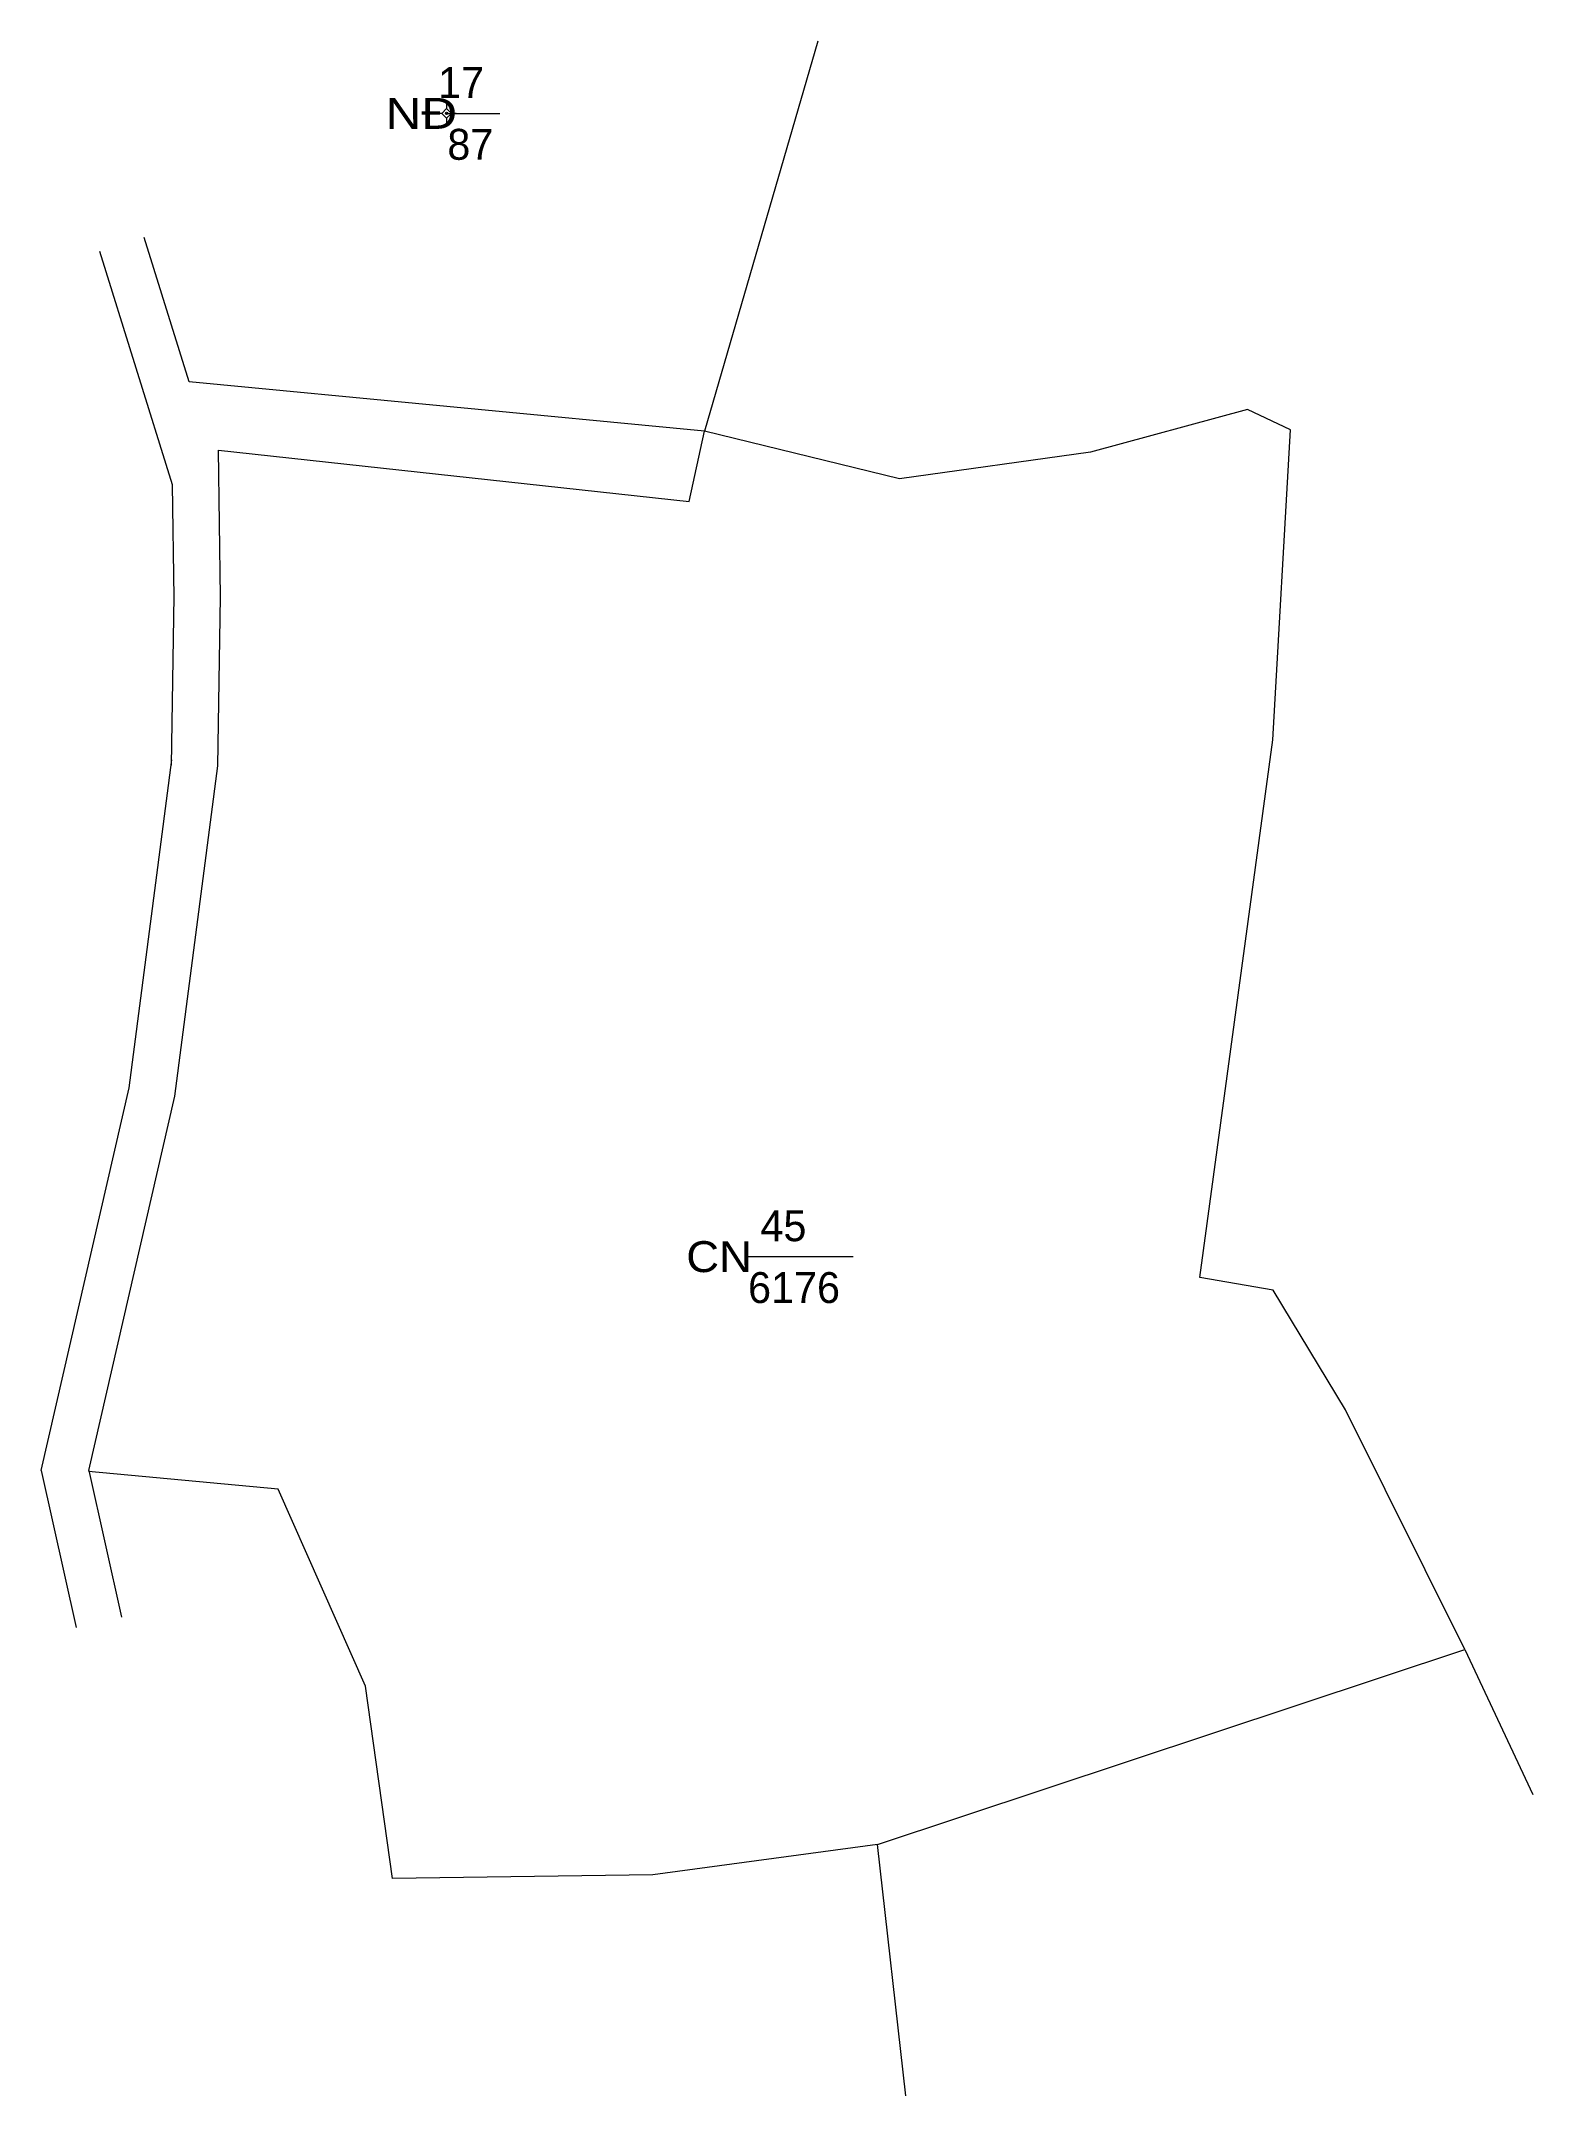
# Model space of a CAD drawing. Header units: metres. Extents: x -240 to 370456, y 199 to 1841730.
# Drawn here: x 364181.9 to 364278.4, y 1839292.5 to 1839425.4 of the extents above.
import ezdxf

# ---------------------------------------------------------------- set-up
doc = ezdxf.new("R2010")
doc.units = ezdxf.units.M
doc.header["$LTSCALE"] = 0.12
for name, color, linetype, lineweight in [('11', 7, 'Continuous', 13), ('13', 7, 'Continuous', 13), ('34', 7, 'Continuous', 13), ('35', 7, 'Continuous', 13)]:
    doc.layers.add(name, color=color, linetype=linetype, lineweight=lineweight)

msp = doc.modelspace()

# ---------------------------------------------------------------- hatches: boundary and pattern name
at = {"layer": '11'}
msp.add_hatch(color=256, dxfattribs=at).paths.add_polyline_path([(364208.215, 1839420.77, 1), (364208.065, 1839420.77, 1)])

# ---------------------------------------------------------------- linework, layer by layer
for p, q in [((364207.83, 1839420.77), (364207.52, 1839420.77)), ((364208.14, 1839421.4), (364208.14, 1839421.08)), ((364208.76, 1839420.77), (364208.45, 1839420.77)), ((364208.14, 1839420.46), (364208.14, 1839420.14))]:
    msp.add_line(p, q, dxfattribs=at)
msp.add_lwpolyline([(364208.14, 1839421.08), (364207.83, 1839420.77), (364208.14, 1839420.46), (364208.45, 1839420.77)], close=True, dxfattribs=at)
msp.add_circle((364208.14, 1839420.77), 0.075, dxfattribs=at)
at = {"layer": '13'}
for p, q in [((364208.19, 1839420.77), (364211.59, 1839420.77)), ((364227.65, 1839346.79), (364234.45, 1839346.79))]:
    msp.add_line(p, q, dxfattribs=at)
at = {"layer": '34'}
for p, q in [((364232.17, 1839425.45), (364224.84, 1839400.21)), ((364181.9, 1839332.95), (364184.18, 1839322.8)), ((364184.98, 1839332.96), (364187.11, 1839323.46)), ((364274.03, 1839321.37), (364278.44, 1839311.99)), ((364237.85, 1839292.48), (364236.02, 1839308.74))]:
    msp.add_line(p, q, dxfattribs=at)
at = {"layer": '35'}
for p, q in [((364190.4, 1839396.73), (364185.71, 1839411.84)), ((364190.51, 1839389.44), (364190.4, 1839396.73)), ((364190.34, 1839378.6), (364190.51, 1839389.53)), ((364187.61, 1839357.71), (364190.37, 1839378.94)), ((364181.9, 1839332.95), (364187.61, 1839357.71)), ((364236.02, 1839308.74), (364274.03, 1839321.37))]:
    msp.add_line(p, q, dxfattribs=at)
for points in [[(364224.84, 1839400.21), (364191.48, 1839403.39), (364188.58, 1839412.73)], [(364274.03, 1839321.37), (364266.31, 1839336.87), (364261.64, 1839344.62), (364256.89, 1839345.44), (364261.62, 1839380.24), (364262.75, 1839400.3), (364259.97, 1839401.62), (364249.81, 1839398.84), (364237.46, 1839397.13), (364224.84, 1839400.21)], [(364184.98, 1839332.96), (364190.56, 1839357.18), (364193.34, 1839378.55), (364193.51, 1839389.48), (364193.37, 1839398.98), (364223.84, 1839395.65), (364224.84, 1839400.21)], [(364236.02, 1839308.74), (364221.48, 1839306.78), (364204.64, 1839306.54), (364202.89, 1839319), (364197.24, 1839331.75), (364184.96, 1839332.88)]]:
    msp.add_lwpolyline(points, dxfattribs=at)

# ---------------------------------------------------------------- texts
at = {"layer": '13'}
for s, p in [('17', (364207.59, 1839421.77)), ('87', (364208.19, 1839417.77)), ('45', (364228.45, 1839347.79)), ('6176', (364227.65, 1839343.79))]:
    msp.add_text(s, height=2, dxfattribs=at).set_placement(p)
for s, width, p in [('NĐ', 1.2, (364204.19, 1839419.77)), ('CN', 1.1, (364223.65, 1839345.79))]:
    msp.add_text(s, height=2, dxfattribs=dict(at, width=width)).set_placement(p)

doc.saveas('drawing.dxf')
